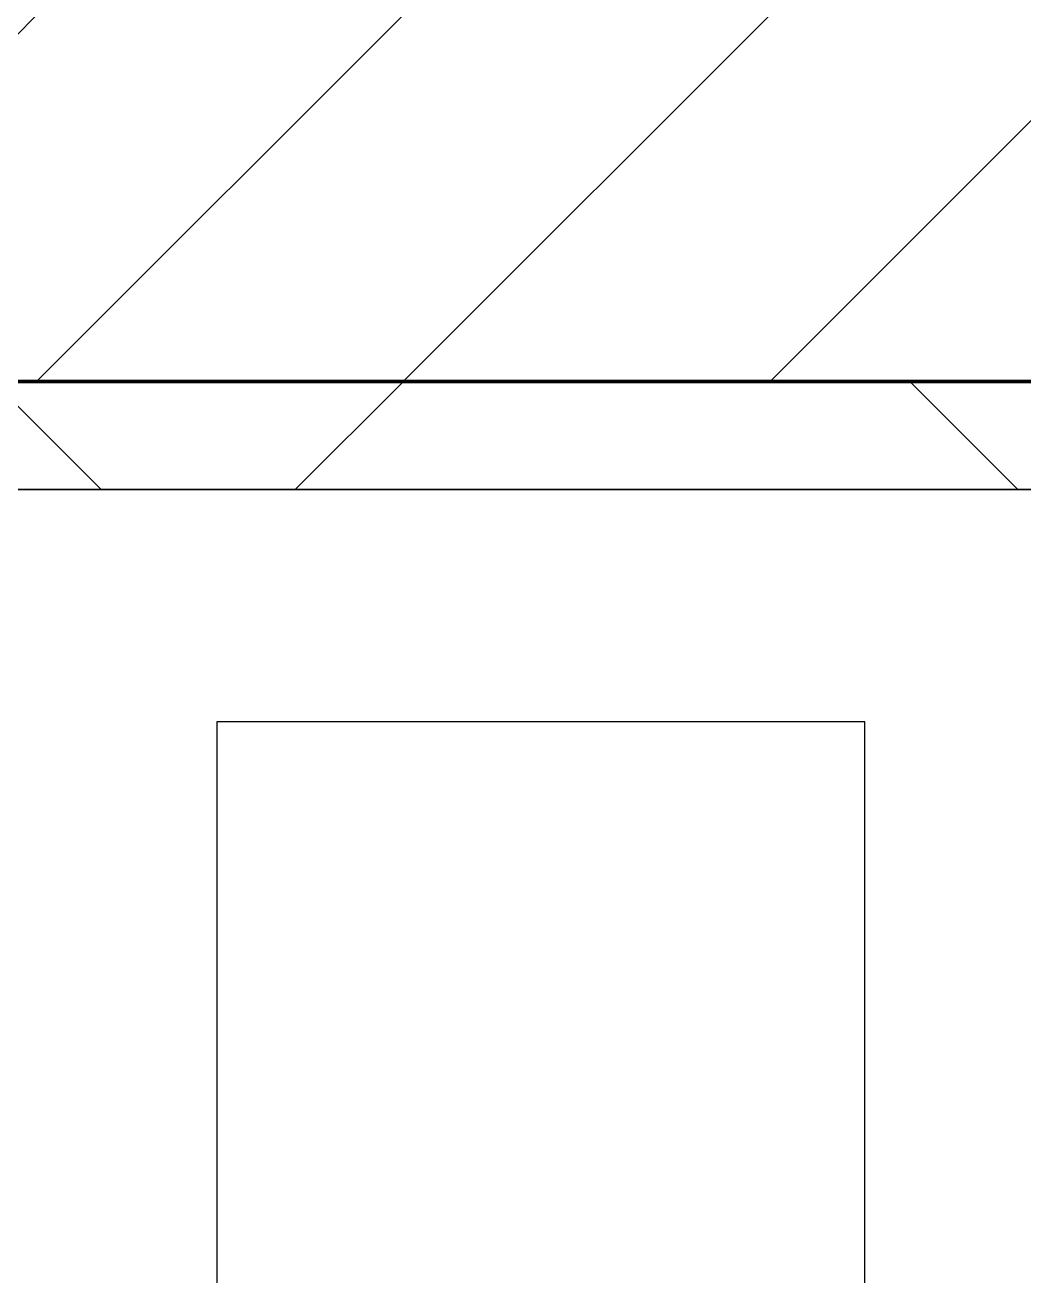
# Model space of a CAD drawing. Header units: millimetres. Extents: x -795739 to -715748, y -34378 to 22353.
# Drawn here: x -747421 to -746959, y 7530 to 8109 of the extents above; entities that cross this region are included whole.
import ezdxf
from ezdxf.xclip import XClip

# ---------------------------------------------------------------- set-up
doc = ezdxf.new("R2010")
doc.units = ezdxf.units.MM
doc.header["$XCLIPFRAME"] = 0
doc.layers.add('000 - WIPEOUT', color=250, linetype='Continuous')
doc.layers.add('A11_ALU.SOLID SHEET', color=2, linetype='Continuous')
for name, color, linetype, lineweight in [('A-GLAZ-CURT', 2, 'Continuous', 9), ('A-WALL', 5, 'Continuous', 35), ('A-WALL-FNSH', 2, 'Continuous', 35), ('A-WALL-PATT', 1, 'Continuous', 9)]:
    doc.layers.add(name, color=color, linetype=linetype, lineweight=lineweight)

# ---------------------------------------------------------------- blocks, each defined once
blk = doc.blocks.new('PPLS-PP19_Custom Tile Pattern - Custom Tile Pattern-V61-4282-01 ENLARGED LOWER PLATFORM LEVEL - REFLECTED CEILING PLAN - SHEET 3')
at = {"layer": 'A-GLAZ-CURT'}
for p, q in [((-300, 0), (300, 0)), ((300, 0), (-300, 0)), ((195.99, 0), (213.31, 0)), ((213.31, 0), (195.99, 0)), ((230.06, 0), (300, 0)), ((-300, -50), (300, -50)), ((300, -50), (-300, -50))]:
    blk.add_line(p, q, dxfattribs=at)
for points, knots in [([(-107.51, 0), (-115.89, 0), (-136.63, 0), (-160.61, 0), (-175.02, 0)], [-17992.138722, -17992.138722, -17992.138722, -17992.138722, -17136.203329, -16055.034758, -16055.034758, -16055.034758, -16055.034758]), ([(-174.92, 0), (-173.25, 0), (-165.52, 0), (-152.12, 0), (-136.84, 0), (-127.33, 0), (-124.19, 0), (-123.43, 0), (-123.28, 0)], [-4552.746412, -4552.746412, -4552.746412, -4552.746412, -4465.409639, -4149.119819, -3839.893365, -3647.167523, -3488.92562, -3439.852845, -3439.852845, -3439.852845, -3439.852845]), ([(-174.7, 0), (-153.84, 0), (-129.68, 0), (-113.94, 0), (-108.68, 0), (-108.52, 0)], [-2661.563919, -2661.563919, -2661.563919, -2661.563919, -1002.059161, -460.363443, -443.593987, -443.593987, -443.593987, -443.593987]), ([(-118.78, 0), (-121.86, 0), (-126.28, 0), (-136.96, 0), (-147.46, 0), (-150.03, 0), (-150.57, 0)], [-5938.474035, -5938.474035, -5938.474035, -5938.474035, -5700.061948, -5508.838257, -5298.784692, -5196.16478, -5196.16478, -5196.16478, -5196.16478]), ([(-150.34, 0), (-150.07, 0), (-147.75, 0), (-142.6, 0), (-127.26, 0), (-107.3, 0), (-90.42, 0), (-75.26, 0), (-68.41, 0), (-65.12, 0), (-63.63, 0)], [-4948.728362, -4948.728362, -4948.728362, -4948.728362, -4883.323924, -4440.880425, -4054.690705, -3793.097032, -3402.597032, -3144.956779, -3050.982048, -2969.237017, -2969.237017, -2969.237017, -2969.237017]), ([(-39.51, 0), (-43.63, 0), (-56.21, 0), (-78.2, 0), (-110.94, 0), (-130.52, 0), (-147.74, 0), (-149.07, 0)], [-8367.206402, -8367.206402, -8367.206402, -8367.206402, -8073.216054, -7508.296369, -7004.680444, -6449.282163, -6277.220794, -6277.220794, -6277.220794, -6277.220794]), ([(-86.16, 0), (-91.37, 0), (-104.13, 0), (-122.65, 0), (-139.03, 0), (-146.11, 0), (-146.95, 0)], [-1681.3698, -1681.3698, -1681.3698, -1681.3698, -1374.161226, -945.742622, -741.901385, -489.130243, -489.130243, -489.130243, -489.130243]), ([(-134.15, 0), (-133.32, 0), (-130.31, 0), (-117.33, 0), (-92.04, 0), (-74.02, 0), (-62.74, 0), (-60.36, 0), (-59.97, 0)], [-7657.439573, -7657.439573, -7657.439573, -7657.439573, -7293.749979, -6839.55839, -6236.997189, -5713.340575, -5140.470607, -5006.787413, -5006.787413, -5006.787413, -5006.787413]), ([(-120.13, 0), (-120.14, 0), (-120.24, 0), (-121.3, 0), (-129.25, 0), (-133.82, 0)], [-2933.992132, -2933.992132, -2933.992132, -2933.992132, -2920.575025, -2840.280255, -2731.647847, -2731.647847, -2731.647847, -2731.647847]), ([(-113.43, 0), (-113.44, 0), (-113.96, 0), (-119.73, 0), (-125.43, 0), (-127.03, 0), (-127.41, 0)], [-328.499627, -328.499627, -328.499627, -328.499627, -282.672656, -98.539552, -24.539552, 0, 0, 0, 0]), ([(-126.5, 0), (-122.44, 0), (-108.71, 0), (-86.68, 0), (-63.44, 0), (-54.4, 0), (-49.02, 0), (-42.84, 0), (-39.52, 0)], [-5231.017328, -5231.017328, -5231.017328, -5231.017328, -4994.692869, -4542.524482, -4008.285538, -3689.699207, -3546.54457, -3372.813373, -3372.813373, -3372.813373, -3372.813373]), ([(-125.15, 0), (-124.93, 0), (-121.96, 0), (-115.15, 0), (-108.81, 0), (-107.63, 0)], [-3362.7396, -3362.7396, -3362.7396, -3362.7396, -3342.215224, -3074.362186, -3012.454225, -3012.454225, -3012.454225, -3012.454225]), ([(-122.08, 0), (-122.01, 0), (-121.69, 0), (-121.2, 0), (-120.88, 0)], [-3136.336417, -3136.336417, -3136.336417, -3136.336417, -3110.304437, -3035.164275, -3035.164275, -3035.164275, -3035.164275]), ([(-107.31, 0), (-109.52, 0), (-114.02, 0), (-117.28, 0), (-118.78, 0)], [-229.489605, -229.489605, -229.489605, -229.489605, -116.330425, 0, 0, 0, 0]), ([(-117.74, 0), (-117.19, 0), (-114.78, 0), (-113.43, 0), (-113.43, 0)], [-821.249067, -821.249067, -821.249067, -821.249067, -394.672656, -330.879064, -330.879064, -330.879064, -330.879064]), ([(-107.9, 0), (-108.32, 0), (-112.91, 0), (-116.56, 0), (-117.56, 0)], [-1478.24832, -1478.24832, -1478.24832, -1478.24832, -1433.981041, -985.49888, -985.49888, -985.49888, -985.49888]), ([(-115.82, 0), (-114.96, 0), (-112.34, 0), (-108.2, 0), (-107.41, 0)], [-5724.064692, -5724.064692, -5724.064692, -5724.064692, -5430.283136, -5366.627556, -5366.627556, -5366.627556, -5366.627556]), ([(-39.49, 0), (-39.92, 0), (-45.41, 0), (-56.24, 0), (-75.59, 0), (-94, 0), (-112.01, 0), (-114.94, 0), (-115.63, 0)], [-1820.178354, -1820.178354, -1820.178354, -1820.178354, -1792.521578, -1466.981642, -1208.454564, -789.402658, -501.969187, -243.577221, -243.577221, -243.577221, -243.577221]), ([(-40.49, 0), (-41.6, 0), (-45.04, 0), (-58.97, 0), (-84.43, 0), (-100.71, 0), (-107.41, 0)], [-3777.745706, -3777.745706, -3777.745706, -3777.745706, -3538.256648, -2842.901703, -2193.204658, -1495.465235, -1495.465235, -1495.465235, -1495.465235]), ([(-72.93, 0), (-75.51, 0), (-85.5, 0), (-98.2, 0), (-107.38, 0)], [-19442.345229, -19442.345229, -19442.345229, -19442.345229, -18935.241197, -17996.371037, -17996.371037, -17996.371037, -17996.371037]), ([(-107.38, 0), (-105.36, 0), (-97.7, 0), (-85.29, 0), (-71.67, 0), (-65.93, 0), (-65.07, 0)], [-3008.166946, -3008.166946, -3008.166946, -3008.166946, -2902.289527, -2605.247022, -2322.099534, -2241.8264, -2241.8264, -2241.8264, -2241.8264]), ([(-107.12, 0), (-103.94, 0), (-95.45, 0), (-71.33, 0), (-42.53, 0), (-12.78, 0), (4.23, 0), (9.64, 0), (10.14, 0), (10.18, 0)], [-5358.698861, -5358.698861, -5358.698861, -5358.698861, -5103.229623, -4799.173296, -4065.652676, -3589.737505, -3285.047089, -3066.359526, -3044.715262, -3044.715262, -3044.715262, -3044.715262]), ([(-39.69, 0), (-40.51, 0), (-45.14, 0), (-46.13, 0), (-60.59, 0), (-80.91, 0), (-96.62, 0), (-106.25, 0)], [-1732.054927, -1732.054927, -1732.054927, -1732.054927, -1672.078046, -1405.135169, -1060.00838, -740.068933, -247.436418, -247.436418, -247.436418, -247.436418]), ([(-91.46, 0), (-90.09, 0), (-84.7, 0), (-77.43, 0), (-72.73, 0), (-72.64, 0), (-72.64, 0)], [-19832.387487, -19832.387487, -19832.387487, -19832.387487, -19753.885894, -19541.04734, -19478.625389, -19471.062469, -19471.062469, -19471.062469, -19471.062469]), ([(-63.96, 0), (-64.13, 0), (-72.5, 0), (-80.63, 0), (-86.16, 0)], [-2171.769325, -2171.769325, -2171.769325, -2171.769325, -2007.031671, -1681.3698, -1681.3698, -1681.3698, -1681.3698]), ([(-29.03, 0), (-33.97, 0), (-43.74, 0), (-56.37, 0), (-71.66, 0), (-77.83, 0), (-82.66, 0), (-83.28, 0), (-83.28, 0)], [-2680.714891, -2680.714891, -2680.714891, -2680.714891, -2413.671296, -2161.752162, -2006.592567, -1646.621388, -1424.436217, -1393.971743, -1393.971743, -1393.971743, -1393.971743]), ([(-83.28, 0), (-83.28, 0), (-82.91, 0), (-76.14, 0), (-62.97, 0), (-50.15, 0), (-42.19, 0), (-39.92, 0)], [-1393.4169, -1393.4169, -1393.4169, -1393.4169, -1353.722004, -1274.333717, -1073.56893, -651.549973, -428.914382, -428.914382, -428.914382, -428.914382]), ([(-66.39, 0), (-66.39, 0), (-63.63, 0), (-53.63, 0), (-34.42, 0), (-29.82, 0), (-29.19, 0)], [-2493.31794, -2493.31794, -2493.31794, -2493.31794, -2315.303971, -1809.437387, -963.711516, -666.19313, -666.19313, -666.19313, -666.19313]), ([(31.18, 0), (25.97, 0), (11.99, 0), (-16.92, 0), (-47.42, 0), (-65.77, 0), (-66.37, 0), (-66.38, 0)], [-4496.803627, -4496.803627, -4496.803627, -4496.803627, -4222.080604, -3745.412743, -2981.410125, -2542.574734, -2498.224237, -2498.224237, -2498.224237, -2498.224237]), ([(-63.63, 0), (-61.49, 0), (-57.39, 0), (-54.49, 0), (-45.2, 0), (-40.79, 0), (-40.46, 0), (-40.44, 0)], [-2969.237017, -2969.237017, -2969.237017, -2969.237017, -2851.217951, -2734.127174, -2474.780881, -2410.990208, -2350.645972, -2350.645972, -2350.645972, -2350.645972]), ([(-58.83, 0), (-58.37, 0), (-57.29, 0), (-54.23, 0), (-46.33, 0), (-42.62, 0), (-41.76, 0)], [-4859.52896, -4859.52896, -4859.52896, -4859.52896, -4680.891996, -4469.85053, -4321.566175, -4270.495146, -4270.495146, -4270.495146, -4270.495146]), ([(-51.83, 0), (-51.83, 0), (-51.78, 0), (-47.4, 0), (-46.01, 0), (-40.22, 0), (-36.78, 0)], [-632.814994, -632.814994, -632.814994, -632.814994, -627.965721, -508.377888, -260.442412, 0, 0, 0, 0]), ([(28.36, 0), (26.81, 0), (22.12, 0), (12.82, 0), (-2.9, 0), (-20.62, 0), (-32.81, 0), (-44.85, 0), (-51.43, 0), (-51.79, 0)], [-2192.696995, -2192.696995, -2192.696995, -2192.696995, -2106.613311, -1925.670641, -1617.263037, -1290.787923, -1039.307308, -819.71621, -644.910881, -644.910881, -644.910881, -644.910881]), ([(-41.76, 0), (-39.9, 0), (-37.72, 0), (-36.92, 0), (-36.77, 0)], [-4270.495146, -4270.495146, -4270.495146, -4270.495146, -4161.040818, -4106.245333, -4106.245333, -4106.245333, -4106.245333]), ([(-36.62, 0), (-36.62, 0), (-38.24, 0), (-39.48, 0), (-39.59, 0)], [-4069.478503, -4069.478503, -4069.478503, -4069.478503, -3858.647035, -3838.818674, -3838.818674, -3838.818674, -3838.818674]), ([(-39.46, 0), (-38.3, 0), (-35.42, 0), (-33.57, 0), (-29.94, 0), (-28.57, 0)], [-413.711691, -413.711691, -413.711691, -413.711691, -296.515819, -83.513472, 0, 0, 0, 0]), ([(-36.33, 0), (-36.43, 0), (-36.96, 0), (-38.44, 0), (-39.41, 0)], [-1855.773136, -1855.773136, -1855.773136, -1855.773136, -1810.870157, -1738.867829, -1738.867829, -1738.867829, -1738.867829]), ([(-26.75, 0), (-27.82, 0), (-32.34, 0), (-37.12, 0), (-39.4, 0)], [-8718.362214, -8718.362214, -8718.362214, -8718.362214, -8532.293389, -8369.627725, -8369.627725, -8369.627725, -8369.627725]), ([(9.32, 0), (9.08, 0), (7.65, 0), (2.57, 0), (-12.23, 0), (-25.14, 0), (-34.62, 0), (-39.19, 0)], [-2922.926651, -2922.926651, -2922.926651, -2922.926651, -2882.788014, -2720.818881, -2518.50168, -2125.455881, -1826.829157, -1826.829157, -1826.829157, -1826.829157]), ([(-38.95, 0), (-38.05, 0), (-28.67, 0), (-18.03, 0), (8.61, 0), (15.02, 0), (22.28, 0), (26.04, 0), (27.59, 0)], [-3362.796854, -3362.796854, -3362.796854, -3362.796854, -3315.260113, -2864.387349, -2439.246196, -2084.094819, -1956.422387, -1868.220474, -1868.220474, -1868.220474, -1868.220474]), ([(-36.78, 0), (-32.43, 0), (-19.22, 0), (8.83, 0), (43.36, 0), (70.92, 0), (82.12, 0), (83.66, 0)], [-6191.144455, -6191.144455, -6191.144455, -6191.144455, -5862.463379, -5340.621928, -4573.028122, -4094.177415, -3869.465285, -3869.465285, -3869.465285, -3869.465285]), ([(-36.29, 0), (-36.29, 0), (-34.66, 0), (-28.88, 0), (-26.95, 0), (-26.54, 0)], [-9150.272121, -9150.272121, -9150.272121, -9150.272121, -9057.163041, -8919.836787, -8834.607043, -8834.607043, -8834.607043, -8834.607043]), ([(30.82, 0), (29.27, 0), (20.14, 0), (3.54, 0), (-16.58, 0), (-34.76, 0), (-36.04, 0)], [-10462.034656, -10462.034656, -10462.034656, -10462.034656, -10363.088938, -9884.23066, -9424.652049, -9182.880979, -9182.880979, -9182.880979, -9182.880979]), ([(-33.34, 0), (-33.34, 0), (-32.93, 0), (-31.16, 0), (-30.52, 0)], [-2415.024266, -2415.024266, -2415.024266, -2415.024266, -2357.633367, -2323.618664, -2323.618664, -2323.618664, -2323.618664]), ([(70.61, 0), (66.16, 0), (55.8, 0), (39.61, 0), (24.74, 0), (2.64, 0), (-17.84, 0), (-30.57, 0), (-31.82, 0), (-32, 0)], [-4647.237329, -4647.237329, -4647.237329, -4647.237329, -4326.416877, -4098.545751, -3766.694881, -3333.063701, -2994.501669, -2698.150104, -2614.070998, -2614.070998, -2614.070998, -2614.070998]), ([(-30.76, 0), (-30.73, 0), (-29.99, 0), (-23.47, 0), (-15.75, 0), (-15.19, 0)], [-54176.191683, -54176.191683, -54176.191683, -54176.191683, -54157.274271, -53749.15266, -53717.791567, -53717.791567, -53717.791567, -53717.791567]), ([(-30.52, 0), (-27.11, 0), (-17.83, 0), (5.99, 0), (22.06, 0), (37.44, 0), (45.92, 0), (57.76, 0), (64.47, 0), (72.74, 0), (75.22, 0), (76.03, 0), (76.21, 0)], [-2323.618664, -2323.618664, -2323.618664, -2323.618664, -2142.497158, -1716.209403, -1206.526904, -1089.329421, -901.315459, -753.071572, -495.328968, -421.953223, -334.951786, -290.452333, -290.452333, -290.452333, -290.452333]), ([(-13, 0), (-14.35, 0), (-17.68, 0), (-25.97, 0), (-29.52, 0), (-30.21, 0)], [-55207.591944, -55207.591944, -55207.591944, -55207.591944, -54789.006179, -54461.685999, -54290.791712, -54290.791712, -54290.791712, -54290.791712]), ([(8.33, 0), (8.19, 0), (7.18, 0), (0.32, 0), (-13.89, 0), (-24.92, 0), (-29.03, 0)], [-3574.286521, -3574.286521, -3574.286521, -3574.286521, -3526.962355, -3285.499107, -2903.012179, -2680.714891, -2680.714891, -2680.714891, -2680.714891]), ([(-28.98, 0), (-28.66, 0), (-27.39, 0), (-24.45, 0), (-22.56, 0)], [-166.548282, -166.548282, -166.548282, -166.548282, -102.06493, 0, 0, 0, 0]), ([(-28.57, 0), (-26.93, 0), (-20.29, 0), (-11.45, 0), (2.08, 0), (13.15, 0), (21.24, 0), (24.62, 0), (24.72, 0), (24.72, 0)], [-5361.429781, -5361.429781, -5361.429781, -5361.429781, -5261.36855, -5050.479954, -4785.90057, -4596.498881, -4445.288762, -4384.376941, -4376.041937, -4376.041937, -4376.041937, -4376.041937]), ([(-22.56, 0), (-20.27, 0), (-17.03, 0), (-11.36, 0), (-7.66, 0), (-6.6, 0), (-6.44, 0)], [-56468.192263, -56468.192263, -56468.192263, -56468.192263, -56344.022017, -56303.229861, -56166.290093, -56124.392176, -56124.392176, -56124.392176, -56124.392176]), ([(-15.19, 0), (-13.07, 0), (3.34, 0), (20.56, 0), (28.37, 0)], [-461.142613, -461.142613, -461.142613, -461.142613, -429.606584, -404.524642, -404.524642, -404.524642, -404.524642]), ([(-6.54, 0), (-6.73, 0), (-7.2, 0), (-7.6, 0), (-7.79, 0)], [-56009.792147, -56009.792147, -56009.792147, -56009.792147, -55949.290093, -55895.192118, -55895.192118, -55895.192118, -55895.192118]), ([(-2.63, 0), (-2.47, 0), (-1.22, 0), (4.92, 0), (15.97, 0), (22.54, 0), (24.49, 0)], [-226.825321, -226.825321, -226.825321, -226.825321, -220.269177, -206.416616, -198.214427, -187.717507, -187.717507, -187.717507, -187.717507]), ([(95.45, 0), (83.14, 0), (62.83, 0), (35.84, 0), (12, 0), (3.08, 0), (-1.67, 0), (-2.25, 0)], [-367.613451, -367.613451, -367.613451, -367.613451, -330.153101, -307.516438, -285.83788, -246.234814, -234.646884, -234.646884, -234.646884, -234.646884]), ([(24.69, 0), (24.54, 0), (20.99, 0), (15.48, 0), (10.8, 0), (9.63, 0)], [-4368.572414, -4368.572414, -4368.572414, -4368.572414, -4306.476363, -4080.000647, -3772.857994, -3772.857994, -3772.857994, -3772.857994]), ([(18.16, 0), (19.15, 0), (24.25, 0), (25.66, 0), (26.12, 0)], [-5700.113719, -5700.113719, -5700.113719, -5700.113719, -5554.232259, -5302.431367, -5302.431367, -5302.431367, -5302.431367]), ([(96.03, 0), (95.83, 0), (90.89, 0), (85.59, 0), (74.4, 0), (62.26, 0), (51.85, 0), (43.81, 0), (29.53, 0), (20.67, 0), (18.85, 0), (18.16, 0)], [-7548.167004, -7548.167004, -7548.167004, -7548.167004, -7531.75727, -7135.649961, -6924.452779, -6738.82075, -6548.303034, -6314.283804, -6135.05769, -5972.647715, -5832.674503, -5832.674503, -5832.674503, -5832.674503]), ([(76.63, 0), (74.8, 0), (67.65, 0), (53.52, 0), (38.69, 0), (30.54, 0), (28.37, 0)], [-3095.572228, -3095.572228, -3095.572228, -3095.572228, -2950.589685, -2634.532728, -2313.748533, -2192.909334, -2192.909334, -2192.909334, -2192.909334]), ([(28.39, 0), (28.99, 0), (32.63, 0), (39.04, 0), (51.19, 0), (58.74, 0), (61.34, 0), (61.45, 0)], [-1852.932793, -1852.932793, -1852.932793, -1852.932793, -1818.904206, -1645.594513, -1443.202566, -1228.752106, -1120.932285, -1120.932285, -1120.932285, -1120.932285]), ([(28.59, 0), (32.96, 0), (51.23, 0), (88.72, 0), (120.63, 0), (138.28, 0), (138.53, 0)], [-404.286242, -404.286242, -404.286242, -404.286242, -390.253598, -346.313304, -291.370682, -290.5735, -290.5735, -290.5735, -290.5735]), ([(29.29, 0), (30.35, 0), (34.6, 0), (48.37, 0), (71.92, 0), (100.57, 0), (116.36, 0), (128.63, 0), (128.95, 0)], [-143.783622, -143.783622, -143.783622, -143.783622, -135.792042, -118.513713, -97.899267, -63.759246, -39.050993, -35.895543, -35.895543, -35.895543, -35.895543]), ([(29.48, 0), (29.61, 0), (31.19, 0), (38.07, 0), (53.39, 0), (71.67, 0), (84.83, 0), (86.01, 0), (92.51, 0), (94.33, 0)], [-4904.749014, -4904.749014, -4904.749014, -4904.749014, -4887.603822, -4705.298446, -4353.683244, -3960.84581, -3759.045785, -3336.541051, -2783.776468, -2783.776468, -2783.776468, -2783.776468]), ([(53.18, 0), (53.06, 0), (52.22, 0), (44.99, 0), (36.46, 0), (30.82, 0)], [-622.740158, -622.740158, -622.740158, -622.740158, -566.066452, -360.610861, 0, 0, 0, 0]), ([(136.44, 0), (121.66, 0), (86.93, 0), (51.16, 0), (31.18, 0)], [-106.750556, -106.750556, -106.750556, -106.750556, -59.610984, 0, 0, 0, 0]), ([(168.37, 0), (167.68, 0), (162.47, 0), (147.02, 0), (109.77, 0), (76.86, 0), (57.82, 0), (46.51, 0), (41.18, 0), (36.02, 0), (35.54, 0), (35.54, 0)], [-543.375029, -543.375029, -543.375029, -543.375029, -530.793311, -458.593899, -401.860199, -357.622665, -341.267687, -334.000314, -326.15566, -319.318397, -317.489778, -317.489778, -317.489778, -317.489778]), ([(36.29, 0), (37.77, 0), (48.82, 0), (64.79, 0), (82.93, 0), (94.25, 0), (96.25, 0)], [-314.598523, -314.598523, -314.598523, -314.598523, -305.899624, -287.17622, -249.500363, -241.127188, -241.127188, -241.127188, -241.127188]), ([(61.47, 0), (61.47, 0), (61.21, 0), (54.61, 0), (53.71, 0), (53.56, 0)], [-1113.311073, -1113.311073, -1113.311073, -1113.311073, -1096.402191, -891.204116, -747.28819, -747.28819, -747.28819, -747.28819]), ([(76.22, 0), (75.58, 0), (73.64, 0), (71.05, 0), (70.61, 0)], [-193.634889, -193.634889, -193.634889, -193.634889, -31.537676, 0, 0, 0, 0]), ([(94.4, 0), (94.4, 0), (94.55, 0), (95.29, 0), (95.73, 0)], [-2348.345796, -2348.345796, -2348.345796, -2348.345796, -2310.419338, -2276.242155, -2276.242155, -2276.242155, -2276.242155]), ([(114.39, 0), (114.2, 0), (112.08, 0), (105.66, 0), (98.31, 0), (96.24, 0)], [-8148.58938, -8148.58938, -8148.58938, -8148.58938, -8105.191388, -7723.759874, -7553.955686, -7553.955686, -7553.955686, -7553.955686]), ([(103.09, 0), (101.08, 0), (98.79, 0), (96.49, 0), (96.25, 0)], [-375.435014, -375.435014, -375.435014, -375.435014, -369.147452, -368.425254, -368.425254, -368.425254, -368.425254]), ([(96.49, 0), (107.46, 0), (125.17, 0), (132.42, 0), (134.6, 0)], [-240.79965, -240.79965, -240.79965, -240.79965, -194.761443, -152.241002, -152.241002, -152.241002, -152.241002]), ([(96.7, 0), (97.01, 0), (100.31, 0), (108.97, 0), (120.79, 0), (139.94, 0), (163.31, 0), (185.23, 0), (193.62, 0), (194.69, 0), (194.79, 0)], [-2253.533331, -2253.533331, -2253.533331, -2253.533331, -2233.599744, -2052.234781, -1843.028543, -1530.39897, -1095.004608, -529.74427, -295.064701, -265.121568, -265.121568, -265.121568, -265.121568]), ([(129.02, 0), (129.02, 0), (124.41, 0), (122.35, 0), (114.96, 0), (108.04, 0), (103.09, 0)], [-35.386604, -35.386604, -35.386604, -35.386604, -31.430235, -22.807238, -15.488593, 0, 0, 0, 0]), ([(157.9, 0), (156.77, 0), (151.67, 0), (143.29, 0), (134.04, 0), (126.24, 0), (118.6, 0), (114.23, 0), (111.98, 0), (105.66, 0), (105.23, 0), (105.23, 0)], [-10292.955006, -10292.955006, -10292.955006, -10292.955006, -10098.273015, -9847.788484, -9677.714971, -9567.007022, -9453.21225, -9220.200448, -9012.77275, -8966.157302, -8929.495943, -8929.495943, -8929.495943, -8929.495943]), ([(105.26, 0), (105.52, 0), (111.01, 0), (112.65, 0), (113.59, 0)], [-8920.561005, -8920.561005, -8920.561005, -8920.561005, -8814.835624, -8577.462505, -8577.462505, -8577.462505, -8577.462505]), ([(128.58, 0), (128.8, 0), (130.16, 0), (139.26, 0), (152.67, 0), (161.24, 0), (162.19, 0), (162.75, 0)], [-633.326174, -633.326174, -633.326174, -633.326174, -627.736123, -618.981161, -602.094757, -592.980799, -581.414464, -581.414464, -581.414464, -581.414464]), ([(137.1, 0), (136, 0), (133.64, 0), (129.87, 0), (129.11, 0)], [-670.405967, -670.405967, -670.405967, -670.405967, -651.020627, -640.742133, -640.742133, -640.742133, -640.742133]), ([(193.8, 0), (193.33, 0), (190.11, 0), (183.13, 0), (171, 0), (161.95, 0), (161.28, 0), (158.35, 0), (157.85, 0), (157.77, 0)], [-11665.349007, -11665.349007, -11665.349007, -11665.349007, -11565.880756, -11105.624034, -10839.086983, -10768.332124, -10666.779182, -10580.760289, -10550.278881, -10550.278881, -10550.278881, -10550.278881]), ([(231.11, 0), (222.13, 0), (199.67, 0), (177.41, 0), (159.34, 0), (158.33, 0), (158.3, 0)], [-215.867311, -215.867311, -215.867311, -215.867311, -187.987675, -143.776725, -129.632772, -123.352749, -123.352749, -123.352749, -123.352749]), ([(159.07, 0), (159.13, 0), (160.84, 0), (165.21, 0), (174.15, 0), (185.98, 0), (208.82, 0), (219.42, 0), (230.06, 0)], [-115.643202, -115.643202, -115.643202, -115.643202, -114.681583, -87.660824, -65.295536, -41.623857, -24.459831, 0, 0, 0, 0]), ([(162.75, 0), (165.4, 0), (170.91, 0), (172.61, 0), (172.61, 0)], [-111.264224, -111.264224, -111.264224, -111.264224, -56.742688, -19.085662, -19.085662, -19.085662, -19.085662]), ([(230.85, 0), (229.87, 0), (225.54, 0), (221.1, 0), (200.27, 0), (182.99, 0), (174.27, 0), (169.67, 0), (168.99, 0)], [-9277.501931, -9277.501931, -9277.501931, -9277.501931, -9221.510254, -9016.44624, -8717.832359, -8253.978395, -8152.463617, -8069.855175, -8069.855175, -8069.855175, -8069.855175]), ([(215.22, 0), (214.62, 0), (210.55, 0), (203.98, 0), (187.54, 0), (175.3, 0), (169.49, 0)], [-203.825446, -203.825446, -203.825446, -203.825446, -198.527383, -184.406837, -162.427601, -142.916156, -142.916156, -142.916156, -142.916156]), ([(171.51, 0), (176.48, 0), (193.23, 0), (201.73, 0), (208.81, 0), (213.9, 0), (241.96, 0), (266.73, 0), (281.71, 0), (291.71, 0), (296.52, 0), (297.86, 0), (298.09, 0)], [-7971.819559, -7971.819559, -7971.819559, -7971.819559, -7784.112253, -7606.717214, -7289.299508, -7042.621073, -6582.165592, -6068.460911, -5766.029927, -5566.724884, -5280.360606, -5199.253518, -5199.253518, -5199.253518, -5199.253518]), ([(172.07, 0), (177.66, 0), (187.87, 0), (201.08, 0), (207.47, 0), (213.96, 0), (215.11, 0)], [-255.364076, -255.364076, -255.364076, -255.364076, -237.955587, -223.92608, -215.862851, -208.75215, -208.75215, -208.75215, -208.75215]), ([(300, 0), (288.22, 0), (262, 0), (230.43, 0), (219.94, 0), (219.02, 0)], [-12528.858583, -12528.858583, -12528.858583, -12528.858583, -11905.454923, -11162.864862, -10856.732305, -10856.732305, -10856.732305, -10856.732305]), ([(219.9, 0), (220.86, 0), (224.32, 0), (229.19, 0), (232, 0)], [-10670.940496, -10670.940496, -10670.940496, -10670.940496, -10511.382485, -10301.216087, -10301.216087, -10301.216087, -10301.216087]), ([(247.1, 0), (246.76, 0), (245.04, 0), (239.54, 0), (233.94, 0), (231.96, 0)], [-9649.085549, -9649.085549, -9649.085549, -9649.085549, -9581.591397, -9406.094246, -9297.967827, -9297.967827, -9297.967827, -9297.967827]), ([(300, 0), (286.53, 0), (263.78, 0), (241, 0), (231.99, 0)], [-285.253232, -285.253232, -285.253232, -285.253232, -244.693688, -216.781898, -216.781898, -216.781898, -216.781898]), ([(232.07, 0), (237.08, 0), (243.47, 0), (246.54, 0), (246.96, 0)], [-10299.356879, -10299.356879, -10299.356879, -10299.356879, -9925.173265, -9834.877357, -9834.877357, -9834.877357, -9834.877357]), ([(284.76, 0), (284.76, 0), (285.09, 0), (287.47, 0), (293.59, 0), (297.76, 0), (300, 0)], [-4110.630118, -4110.630118, -4110.630118, -4110.630118, -4053.389046, -3959.664717, -3862.421465, -3746.95702, -3746.95702, -3746.95702, -3746.95702]), ([(297.38, 0), (295.84, 0), (291.62, 0), (285.38, 0), (284.87, 0)], [-4803.172655, -4803.172655, -4803.172655, -4803.172655, -4358.271401, -4143.037883, -4143.037883, -4143.037883, -4143.037883])]:
    blk.add_open_spline(points, degree=3, knots=knots, dxfattribs=at)
for points in [[(-107.51, 0), (-103.48, 0), (-98.59, 0), (-91.46, 0)], [(-39.52, 0), (-38.83, 0), (-38.01, 0), (-37.36, 0)], [(24.49, 0), (25.23, 0), (25.72, 0), (26.04, 0)], [(80.35, 0), (79.57, 0), (78.27, 0), (76.63, 0)], [(84.06, 0), (83.48, 0), (82.41, 0), (81.72, 0)], [(168.74, 0), (168.74, 0), (169.81, 0), (171.51, 0)], [(195.11, 0), (194.91, 0), (194.44, 0), (193.8, 0)]]:
    blk.add_open_spline(points, degree=3, dxfattribs=at)
blk = doc.blocks.new('PPLS-PP19_Custom Tile Pattern - Custom Tile Pattern-V62-4282-01 ENLARGED LOWER PLATFORM LEVEL - REFLECTED CEILING PLAN - SHEET 3')
at = {"layer": 'A-GLAZ-CURT'}
for p, q in [((-300, 0), (300, 0)), ((300, 0), (-300, 0)), ((-293.07, 0), (-275.75, 0)), ((-275.75, 0), (-293.07, 0)), ((-300, -50), (300, -50)), ((300, -50), (-300, -50))]:
    blk.add_line(p, q, dxfattribs=at)
at = {"layer": 'A-GLAZ-CURT', "flags": 128}
for points in [[(-300, 0), (-291.56, 0), (-283.3, 0), (-275.2, 0), (-267.26, 0), (-259.45, 0)], [(-164.95, 0), (-169.65, 0), (-174.47, 0), (-179.49, 0), (-184.81, 0), (-190.44, 0), (-196.37, 0), (-202.58, 0), (-209.04, 0), (-215.73, 0), (-222.63, 0), (-229.72, 0), (-236.97, 0), (-244.39, 0), (-251.96, 0), (-259.67, 0), (-267.51, 0), (-275.48, 0), (-283.55, 0), (-291.73, 0), (-300, 0)]]:
    blk.add_lwpolyline(points, dxfattribs=at)
at = {"layer": 'A-GLAZ-CURT'}
for points, knots in [([(-300, 0), (-284.65, 0), (-236.57, 0), (-174.61, 0), (-129.95, 0), (-110.8, 0), (-99.5, 0), (-91.46, 0)], [-5323.127839, -5323.127839, -5323.127839, -5323.127839, -4502.809032, -2700.551212, -1002.059161, -460.363443, 0, 0, 0, 0]), ([(-164.37, 0), (-179.72, 0), (-215.81, 0), (-262.56, 0), (-294.48, 0), (-300, 0)], [-16326.270537, -16326.270537, -16326.270537, -16326.270537, -15131.813646, -13729.592194, -13439.944408, -13439.944408, -13439.944408, -13439.944408]), ([(-232.5, 0), (-233.85, 0), (-241.18, 0), (-255.22, 0), (-262.59, 0), (-264.9, 0), (-265.4, 0)], [-929.75382, -929.75382, -929.75382, -929.75382, -858.079193, -543.655514, -208.940337, 0, 0, 0, 0])]:
    blk.add_open_spline(points, degree=3, knots=knots, dxfattribs=at)
blk = doc.blocks.new('*U553')
at = {"layer": 'A-GLAZ-CURT', "rotation": 180}
for name, p in [('PPLS-PP19_Custom Tile Pattern - Custom Tile Pattern-V62-4282-01 ENLARGED LOWER PLATFORM LEVEL - REFLECTED CEILING PLAN - SHEET 3', (31200, 4315)), ('PPLS-PP19_Custom Tile Pattern - Custom Tile Pattern-V61-4282-01 ENLARGED LOWER PLATFORM LEVEL - REFLECTED CEILING PLAN - SHEET 3', (31800, 4315))]:
    blk.add_blockref(name, p, dxfattribs=at)
blk = doc.blocks.new('*U906')
at = {"color": 3}
blk.add_wipeout([(-225, 4950), (225, 4950), (225, 4650), (-225, 4650)], dxfattribs=at).dxf.layer = '000 - WIPEOUT'
at = {"layer": 'A11_ALU.SOLID SHEET', "color": 0, "linetype": 'ByBlock'}
blk.add_lwpolyline([(-225, 4650), (225, 4650), (225, 4950), (-225, 4950)], close=True, dxfattribs=at)
blk = doc.blocks.new('*U1025')
blk.add_lwpolyline([(-3457.37, 550), (8124.55, 550), (8124.55, 4315), (-3457.37, 4315)], close=True)
at = {"layer": 'A11_ALU.SOLID SHEET', "linetype": 'ByBlock', "rotation": 90}
blk.add_blockref('*U906', (2300, 3982.5), dxfattribs=at)

msp = doc.modelspace()

# ---------------------------------------------------------------- hatches: boundary and pattern name
at = {"layer": 'A-WALL-PATT', "lineweight": 9}
h = msp.add_hatch(dxfattribs=at)
h.set_pattern_fill('FP_2', color=256, style=0, pattern_type=2)
h.set_pattern_definition([(45, (0, 0), (-84.852814, 84.852814), [])])
h.paths.add_polyline_path([(-733552.04, 7944.02), (-733352.04, 7944.02), (-733352.04, 8144.02), (-755057.37, 8144.02), (-755057.37, 7944.02), (-741758.47, 7944.02), (-741780.86, 7954.02), (-741982.37, 7954.02), (-741982.37, 8044.02), (-741952.4, 8044.02), (-741939.02, 8073.97), (-741871.98, 8044.02), (-740782.37, 8044.02), (-740782.37, 7954.02), (-741670.54, 7954.02), (-741648.16, 7944.02), (-739358.47, 7944.02), (-739380.86, 7954.02), (-739582.37, 7954.02), (-739582.37, 8044.02), (-739552.4, 8044.02), (-739539.02, 8073.97), (-739471.98, 8044.02), (-738382.37, 8044.02), (-738382.37, 7954.02), (-739270.54, 7954.02), (-739248.16, 7944.02), (-734010.62, 7944.02)])

# ---------------------------------------------------------------- linework, layer by layer
at = {"layer": 'A-WALL', "color": 7, "lineweight": 70}
for p, q in [((-751479.42, 7944.02), (-741982.37, 7944.02)), ((-741982.37, 7944.02), (-751479.42, 7944.02))]:
    msp.add_line(p, q, dxfattribs=at)

# ---------------------------------------------------------------- block references
ref = msp.add_blockref('*U1025', (-744682.37, 3579.02))
XClip(ref).set_block_clipping_path([(-45801.3280238605, -9620.0077451947), (23704.0078937773, 10334.9999958097)])

# ---------------------------------------------------------------- next in the draw order: hatches: boundary and pattern name
at = {"layer": 'A-WALL-PATT', "lineweight": 9}
h = msp.add_hatch(dxfattribs=at)
h.set_pattern_fill('FP_3', color=256, style=0, pattern_type=2)
h.set_pattern_definition([(45, (0, 0), (-212.13203, 212.13203), []), (135, (0, 0), (-212.13203, -212.13203), [])])
h.paths.add_polyline_path([(-733602.04, 7894.02), (-733552.04, 7894.02), (-733552.04, 7944.02), (-739248.16, 7944.02), (-739136.25, 7894.02), (-734010.62, 7894.02)])
h.paths.add_polyline_path([(-739780.1, 7894.02), (-739246.56, 7894.02), (-739358.47, 7944.02), (-741648.16, 7944.02), (-741536.25, 7894.02), (-739847.98, 7894.02)])
h.paths.add_polyline_path([(-741646.56, 7894.02), (-741758.47, 7944.02), (-751479.42, 7944.02), (-751479.42, 7894.02), (-741680.64, 7894.02)])

# ---------------------------------------------------------------- next in the draw order: linework, layer by layer
at = {"layer": 'A-WALL-FNSH', "color": 250}
msp.add_line((-741982.37, 7894.02), (-751479.42, 7894.02), dxfattribs=at)

# ---------------------------------------------------------------- next in the draw order: block references
msp.add_blockref('*U553', (-778882.37, 3579.02))

doc.saveas('drawing.dxf')
